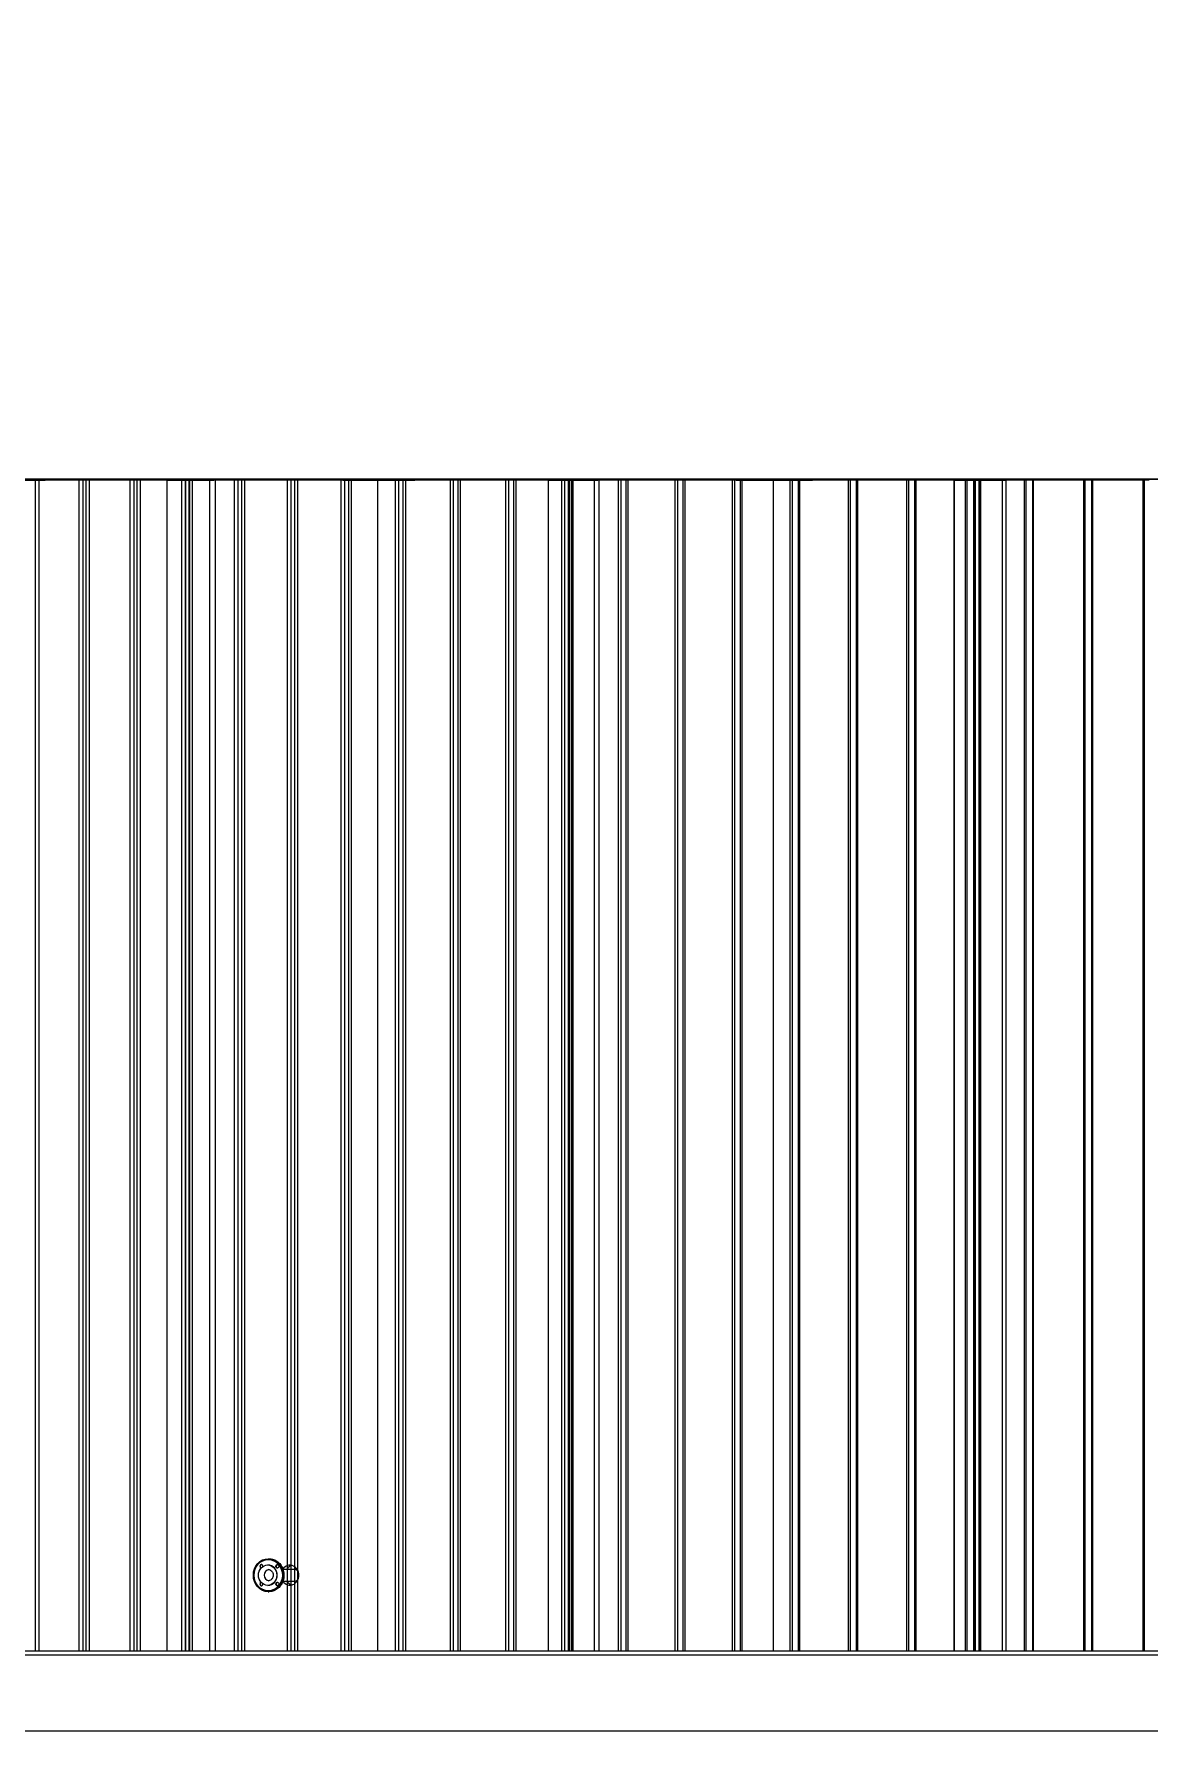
# Model space of a CAD drawing. Header units: millimetres. Extents: x -4172 to 126100, y -2 to 142133.
# Drawn here: x 49672 to 55255, y 42618 to 51110 of the extents above; entities that cross this region are included whole.
import ezdxf

# ---------------------------------------------------------------- set-up
doc = ezdxf.new("R2010")
doc.units = ezdxf.units.MM
doc.header["$LTSCALE"] = 100
doc.layers.add('P_Atmospheric Air (AA)', color=7, linetype='Continuous', lineweight=18, true_color=0x00e100)
doc.layers.add('P_Condensate (CS)', color=40, linetype='Continuous', lineweight=18, true_color=0xffbf00)
doc.layers.add('Visible', color=7, linetype='Continuous', lineweight=25)

msp = doc.modelspace()

# ---------------------------------------------------------------- linework, layer by layer
at = {"layer": 'P_Atmospheric Air (AA)'}
msp.add_open_spline([(45462.95, 50286.33), (45826.5, 50669.61), (46207.17, 51034.91), (46999.4, 51726.32), (47410.96, 52052.43), (48261.35, 52662.57), (48700.19, 52946.6), (49601.26, 53470.06), (50063.5, 53709.48), (51007.31, 54141.6), (51488.88, 54334.3), (51977.98, 54502.77)], degree=3, knots=[5.49778714, 5.49778714, 5.49778714, 5.49778714, 5.59171005, 5.59171005, 5.68563295, 5.68563295, 5.77955585, 5.77955585, 5.87347875, 5.87347875, 5.96740166, 5.96740166, 5.96740166, 5.96740166], dxfattribs=at)
at = {"layer": 'P_Condensate (CS)'}
for p, q in [((50842.4, 43448.58), (50843.47, 43448.58)), ((50845.19, 43480.08), (50848.83, 43480.08)), ((50842.4, 43346.58), (50843.47, 43346.58)), ((50845.19, 43315.08), (50848.83, 43315.08))]:
    msp.add_line(p, q, dxfattribs=at)
for centre, major_axis in [((50845.19, 43397.58), (0, -82.5)), ((50845.19, 43397.58), (0, -78.5)), ((50842.4, 43397.58), (0, 51)), ((50890.47, 43441.77), (0, -8.75)), ((50890.47, 43353.38), (0, -8.75))]:
    msp.add_ellipse(centre, major_axis=major_axis, ratio=0.9034839, dxfattribs=at)
for centre, major_axis, start_param, end_param in [((50810.62, 43441.77), (0, -8.75), 1.503396, 6.1244339), ((50812.33, 43441.77), (0, 8.75), 0.1086503, 2.8035051), ((50850.97, 43397.58), (0, -28.15), 3.2487553, 6.1760227), ((50843.47, 43397.58), (0, 51), 3.1415927, 6.2831853), ((50892.19, 43441.77), (0, 8.75), 0.1086503, 3.0329424), ((50810.62, 43353.38), (0, -8.75), 3.300344, 7.921382), ((50812.33, 43353.38), (0, 8.75), 0.3380876, 3.0329424), ((50892.19, 43353.38), (0, 8.75), 0.1086503, 3.0329424)]:
    msp.add_ellipse(centre, major_axis=major_axis, ratio=0.9034839, start_param=start_param, end_param=end_param, dxfattribs=at)
for points, knots in [([(50845.62, 43425.73), (50848.35, 43425.73), (50851.09, 43425.21), (50856.24, 43423.17), (50858.66, 43421.68), (50862.9, 43417.9), (50864.73, 43415.65), (50867.65, 43410.65), (50868.75, 43407.91), (50870.13, 43402.19), (50870.42, 43399.22), (50870.18, 43393.33), (50869.65, 43390.42), (50867.83, 43384.92), (50866.54, 43382.34), (50863.32, 43377.74), (50861.39, 43375.73), (50857.06, 43372.46), (50854.64, 43371.22), (50850.01, 43369.76), (50847.81, 43369.43), (50845.62, 43369.43)], [6.2535388, 6.2535388, 6.2535388, 6.2535388, 6.5966598, 6.5966598, 6.9314917, 6.9314917, 7.2520443, 7.2520443, 7.563056, 7.563056, 7.8696809, 7.8696809, 8.1753262, 8.1753262, 8.4828097, 8.4828097, 8.7958351, 8.7958351, 9.1195421, 9.1195421, 9.3951315, 9.3951315, 9.3951315, 9.3951315]), ([(50848.83, 43480.08), (50856.79, 43480.08), (50864.75, 43478.68), (50879.87, 43473.26), (50887.04, 43469.21), (50899.9, 43458.86), (50905.57, 43452.53), (50914.87, 43438.22), (50918.47, 43430.22), (50923.19, 43413.35), (50924.31, 43404.48), (50923.93, 43386.78), (50922.43, 43377.96), (50916.95, 43361.29), (50912.98, 43353.44), (50902.96, 43339.53), (50896.93, 43333.46), (50883.44, 43323.77), (50876, 43320.12), (50861.9, 43316.02), (50855.37, 43315.08), (50848.83, 43315.08)], [3.1415927, 3.1415927, 3.1415927, 3.1415927, 3.4550892, 3.4550892, 3.77027, 3.77027, 4.0891981, 4.0891981, 4.4116303, 4.4116303, 4.7361308, 4.7361308, 5.0612154, 5.0612154, 5.3855075, 5.3855075, 5.7074763, 5.7074763, 6.0257389, 6.0257389, 6.2831853, 6.2831853, 6.2831853, 6.2831853])]:
    msp.add_open_spline(points, degree=3, knots=knots, dxfattribs=at)
at = {"layer": 'Visible'}
for p, q in [((70191.78, 48882.58), (48111.86, 48882.58)), ((48111.86, 48882.58), (59880.11, 48882.58)), ((59904.56, 48882.58), (48111.86, 48882.58)), ((49558.99, 48877.58), (49729.2, 48877.58)), ((49679.15, 48882.58), (49898.03, 48882.58)), ((49679.15, 48882.58), (49679.15, 43017.58)), ((49698.53, 48882.58), (49679.15, 48882.58)), ((49916.75, 48882.58), (49698.53, 48882.58)), ((49698.53, 43017.58), (49698.53, 48882.58)), ((50339.7, 48877.58), (49729.2, 48877.58)), ((49898.03, 43017.58), (49898.03, 48882.58)), ((49898.03, 48882.58), (49916.75, 48882.58)), ((49916.75, 48882.58), (49916.75, 43017.58)), ((49931.82, 48882.58), (50153.86, 48882.58)), ((49950.54, 48882.58), (49931.82, 48882.58)), ((49931.82, 48882.58), (49931.82, 43017.58)), ((50171.91, 48882.58), (49950.54, 48882.58)), ((49950.54, 43017.58), (49950.54, 48882.58)), ((50153.86, 48882.58), (50171.91, 48882.58)), ((50153.86, 43017.58), (50153.86, 48882.58)), ((50171.91, 48882.58), (50171.91, 43017.58)), ((50188.13, 48882.58), (50413.2, 48882.58)), ((50188.13, 48882.58), (50188.13, 43017.58)), ((50206.18, 48882.58), (50188.13, 48882.58)), ((50430.57, 48882.58), (50206.18, 48882.58)), ((50206.18, 43017.58), (50206.18, 48882.58)), ((50339.7, 48877.58), (50430.53, 48877.58)), ((50339.7, 43017.58), (50339.7, 48877.58)), ((50413.2, 43017.58), (50413.2, 48882.58)), ((50413.2, 48882.58), (50430.57, 48882.58)), ((50430.53, 48877.58), (50453.05, 48877.58)), ((50430.53, 43017.58), (50430.53, 48877.58)), ((50430.57, 48882.58), (50430.57, 43017.58)), ((50447.93, 48882.58), (50675.93, 48882.58)), ((50465.3, 48882.58), (50447.93, 48882.58)), ((50447.93, 48882.58), (50447.93, 43017.58)), ((50453.05, 48877.58), (50552.75, 48877.58)), ((50453.05, 43017.58), (50453.05, 48877.58)), ((50692.61, 48882.58), (50465.3, 48882.58)), ((50465.3, 43017.58), (50465.3, 48882.58)), ((50552.75, 48877.58), (50573.27, 48877.58)), ((50552.75, 43017.58), (50552.75, 48877.58)), ((51219.16, 48877.58), (50573.27, 48877.58)), ((50580.88, 43017.58), (50580.88, 48877.58)), ((50675.93, 48882.58), (50692.61, 48882.58)), ((50675.93, 43017.58), (50675.93, 48882.58)), ((50692.61, 48882.58), (50692.61, 43017.58)), ((50711.1, 48882.58), (50941.91, 48882.58)), ((50711.1, 48882.58), (50711.1, 43017.58)), ((50727.78, 48882.58), (50711.1, 48882.58)), ((50957.89, 48882.58), (50727.78, 48882.58)), ((50727.78, 43017.58), (50727.78, 48882.58)), ((50941.91, 43017.58), (50941.91, 48882.58)), ((50941.91, 48882.58), (50957.89, 48882.58)), ((50957.89, 48882.58), (50957.89, 43017.58)), ((50977.5, 48882.58), (51211.01, 48882.58)), ((50993.48, 48882.58), (50977.5, 48882.58)), ((50977.5, 48882.58), (50977.5, 43017.58)), ((51226.27, 48882.58), (50993.48, 48882.58)), ((50993.48, 43017.58), (50993.48, 48882.58)), ((51211.01, 48882.58), (51226.27, 48882.58)), ((51211.01, 43017.58), (51211.01, 48882.58)), ((51219.16, 48877.58), (51394.01, 48877.58)), ((51226.27, 48882.58), (51226.27, 43017.58)), ((51247, 48882.58), (51483.07, 48882.58)), ((51247, 48882.58), (51247, 43017.58)), ((51262.27, 48882.58), (51247, 48882.58)), ((51497.63, 48882.58), (51262.27, 48882.58)), ((51262.27, 43017.58), (51262.27, 48882.58)), ((51394.01, 48877.58), (51578.64, 48877.58)), ((51394.01, 43017.58), (51394.01, 48877.58)), ((51483.07, 43017.58), (51483.07, 48882.58)), ((51483.07, 48882.58), (51497.63, 48882.58)), ((51497.63, 48882.58), (51497.63, 43017.58)), ((51519.45, 48882.58), (51757.98, 48882.58)), ((51534.01, 48882.58), (51519.45, 48882.58)), ((51519.45, 48882.58), (51519.45, 43017.58)), ((51771.81, 48882.58), (51534.01, 48882.58)), ((51534.01, 43017.58), (51534.01, 48882.58)), ((52248.13, 48877.58), (51578.64, 48877.58)), ((51757.98, 48882.58), (51771.81, 48882.58)), ((51757.98, 43017.58), (51757.98, 48882.58)), ((51771.81, 48882.58), (51771.81, 43017.58)), ((51794.73, 48882.58), (52035.58, 48882.58)), ((51794.73, 48882.58), (51794.73, 43017.58)), ((51808.55, 48882.58), (51794.73, 48882.58)), ((52048.68, 48882.58), (51808.55, 48882.58)), ((51808.55, 43017.58), (51808.55, 48882.58)), ((52035.58, 43017.58), (52035.58, 48882.58)), ((52035.58, 48882.58), (52048.68, 48882.58)), ((52048.68, 48882.58), (52048.68, 43017.58)), ((52072.68, 48882.58), (52315.74, 48882.58)), ((52085.77, 48882.58), (52072.68, 48882.58)), ((52072.68, 48882.58), (52072.68, 43017.58)), ((52328.1, 48882.58), (52085.77, 48882.58)), ((52085.77, 43017.58), (52085.77, 48882.58)), ((52248.13, 48877.58), (52347.84, 48877.58)), ((52248.13, 43017.58), (52248.13, 48877.58)), ((52315.74, 48882.58), (52328.1, 48882.58)), ((52315.74, 43017.58), (52315.74, 48882.58)), ((52328.1, 48882.58), (52328.1, 43017.58)), ((52347.84, 48877.58), (52368.55, 48877.58)), ((52347.84, 43017.58), (52347.84, 48877.58)), ((52353.16, 48882.58), (52598.31, 48882.58)), ((52353.16, 48882.58), (52353.16, 43017.58)), ((52365.52, 48882.58), (52353.16, 48882.58)), ((52609.92, 48882.58), (52365.52, 48882.58)), ((52365.52, 43017.58), (52365.52, 48882.58)), ((52372.15, 48877.58), (52368.55, 48877.58)), ((52372.15, 48877.58), (52478.15, 48877.58)), ((52372.15, 43017.58), (52372.15, 48877.58)), ((52478.15, 48877.58), (52495.04, 48877.58)), ((52478.15, 43017.58), (52478.15, 48877.58)), ((53187.28, 48877.58), (52495.04, 48877.58)), ((52501.3, 43017.58), (52501.3, 48877.58)), ((52598.31, 43017.58), (52598.31, 48882.58)), ((52598.31, 48882.58), (52609.92, 48882.58)), ((52609.92, 48882.58), (52609.92, 43017.58)), ((52636.04, 48882.58), (52883.14, 48882.58)), ((52647.66, 48882.58), (52636.04, 48882.58)), ((52636.04, 48882.58), (52636.04, 43017.58)), ((52894.01, 48882.58), (52647.66, 48882.58)), ((52647.66, 43017.58), (52647.66, 48882.58)), ((52883.14, 48882.58), (52894.01, 48882.58)), ((52883.14, 43017.58), (52883.14, 48882.58)), ((52894.01, 48882.58), (52894.01, 43017.58)), ((52921.16, 48882.58), (53170.1, 48882.58)), ((52921.16, 48882.58), (52921.16, 43017.58)), ((52932.03, 48882.58), (52921.16, 48882.58)), ((53180.21, 48882.58), (52932.03, 48882.58)), ((52932.03, 43017.58), (52932.03, 48882.58)), ((53170.1, 43017.58), (53170.1, 48882.58)), ((53170.1, 48882.58), (53180.21, 48882.58)), ((53180.21, 48882.58), (53180.21, 43017.58)), ((53187.28, 48877.58), (53375.2, 48877.58)), ((53208.39, 48882.58), (53459.03, 48882.58)), ((53218.5, 48882.58), (53208.39, 48882.58)), ((53208.39, 48882.58), (53208.39, 43017.58)), ((53468.38, 48882.58), (53218.5, 48882.58)), ((53218.5, 43017.58), (53218.5, 48882.58)), ((53375.2, 48877.58), (53569.46, 48877.58)), ((53375.2, 43017.58), (53375.2, 48877.58)), ((53459.03, 48882.58), (53468.38, 48882.58)), ((53459.03, 43017.58), (53459.03, 48882.58)), ((53468.38, 48882.58), (53468.38, 43017.58)), ((53497.57, 48882.58), (53749.79, 48882.58)), ((53497.57, 48882.58), (53497.57, 43017.58)), ((53506.93, 48882.58), (53497.57, 48882.58)), ((53758.38, 48882.58), (53506.93, 48882.58)), ((53506.93, 43017.58), (53506.93, 48882.58)), ((54279.13, 48877.58), (53569.46, 48877.58)), ((53749.79, 43017.58), (53749.79, 48882.58)), ((53749.79, 48882.58), (53758.38, 48882.58)), ((53758.38, 48882.58), (53758.38, 43017.58)), ((53788.56, 48882.58), (54042.23, 48882.58)), ((53797.15, 48882.58), (53788.56, 48882.58)), ((53788.56, 48882.58), (53788.56, 43017.58)), ((54050.05, 48882.58), (53797.15, 48882.58)), ((53797.15, 43017.58), (53797.15, 48882.58)), ((54042.23, 48882.58), (54050.05, 48882.58)), ((54042.23, 43017.58), (54042.23, 48882.58)), ((54050.05, 48882.58), (54050.05, 43017.58)), ((54081.21, 48882.58), (54336.19, 48882.58)), ((54081.21, 48882.58), (54081.21, 43017.58)), ((54089.04, 48882.58), (54081.21, 48882.58)), ((54343.24, 48882.58), (54089.04, 48882.58)), ((54089.04, 43017.58), (54089.04, 48882.58)), ((54278.58, 43017.58), (54278.58, 48877.58)), ((54279.13, 48877.58), (54280.59, 48877.58)), ((54280.59, 48877.58), (54386.6, 48877.58)), ((54280.59, 43017.58), (54280.59, 48877.58)), ((54336.19, 43017.58), (54336.19, 48882.58)), ((54336.19, 48882.58), (54343.24, 48882.58)), ((54343.24, 48882.58), (54343.24, 43017.58)), ((54375.37, 48882.58), (54631.54, 48882.58)), ((54382.42, 48882.58), (54375.37, 48882.58)), ((54375.37, 48882.58), (54375.37, 43017.58)), ((54637.81, 48882.58), (54382.42, 48882.58)), ((54382.42, 43017.58), (54382.42, 48882.58)), ((54386.6, 48877.58), (54402.02, 48877.58)), ((54386.6, 43017.58), (54386.6, 48877.58)), ((54411.3, 48877.58), (54402.02, 48877.58)), ((54405.26, 43017.58), (54405.26, 48877.58)), ((54411.14, 43017.58), (54411.14, 48877.58)), ((54411.3, 48877.58), (54412.07, 48877.58)), ((54412.07, 48877.58), (54521.63, 48877.58)), ((54412.07, 43017.58), (54412.07, 48877.58)), ((54521.63, 48877.58), (54534.45, 48877.58)), ((54521.63, 43017.58), (54521.63, 48877.58)), ((55255.11, 48877.58), (54534.45, 48877.58)), ((54539.21, 43017.58), (54539.21, 48877.58)), ((54631.54, 48882.58), (54637.81, 48882.58)), ((54631.54, 43017.58), (54631.54, 48882.58)), ((54637.81, 48882.58), (54637.81, 43017.58)), ((54670.89, 48882.58), (54928.12, 48882.58)), ((54670.89, 48882.58), (54670.89, 43017.58)), ((54677.16, 48882.58), (54670.89, 48882.58)), ((54933.61, 48882.58), (54677.16, 48882.58)), ((54677.16, 43017.58), (54677.16, 48882.58)), ((54928.12, 43017.58), (54928.12, 48882.58)), ((54928.12, 48882.58), (54933.61, 48882.58)), ((54933.61, 48882.58), (54933.61, 43017.58)), ((54967.62, 48882.58), (55225.77, 48882.58)), ((54973.11, 48882.58), (54967.62, 48882.58)), ((54967.62, 48882.58), (54967.62, 43017.58)), ((55230.48, 48882.58), (54973.11, 48882.58)), ((54973.11, 43017.58), (54973.11, 48882.58)), ((55225.77, 48882.58), (55230.48, 48882.58)), ((55225.77, 43017.58), (55225.77, 48882.58)), ((55230.48, 48882.58), (55230.48, 43017.58)), ((50918.94, 43427.73), (50974.42, 43427.73)), ((50918.94, 43367.43), (50974.42, 43367.43)), ((58010.85, 42997.58), (43551.78, 42997.58)), ((58010.85, 43017.58), (43665.77, 43017.58)), ((58671.57, 42617.58), (43551.78, 42617.58))]:
    msp.add_line(p, q, dxfattribs=at)
msp.add_arc((57036.78, 37769.16), 17108.42, 40.510533, 105.020452, dxfattribs=at)
for centre, major_axis, ratio, start_param, end_param in [((50954.55, 43397.58), (0, -50), 0.8789288, 5.3596454, 10.3483179), ((50974.42, 43397.58), (0, 50), 0.9034839, 0.2248356, 0.9235399), ((50974.42, 43397.58), (0, 30.15), 0.9034839, 5.435067, 6.2831853), ((50974.42, 43397.58), (0, -50), 0.9034839, 5.3596454, 6.0583497), ((50974.42, 43397.58), (0, -30.15), 0.9034839, 0, 0.8481183)]:
    msp.add_ellipse(centre, major_axis=major_axis, ratio=ratio, start_param=start_param, end_param=end_param, dxfattribs=at)

doc.saveas('drawing.dxf')
